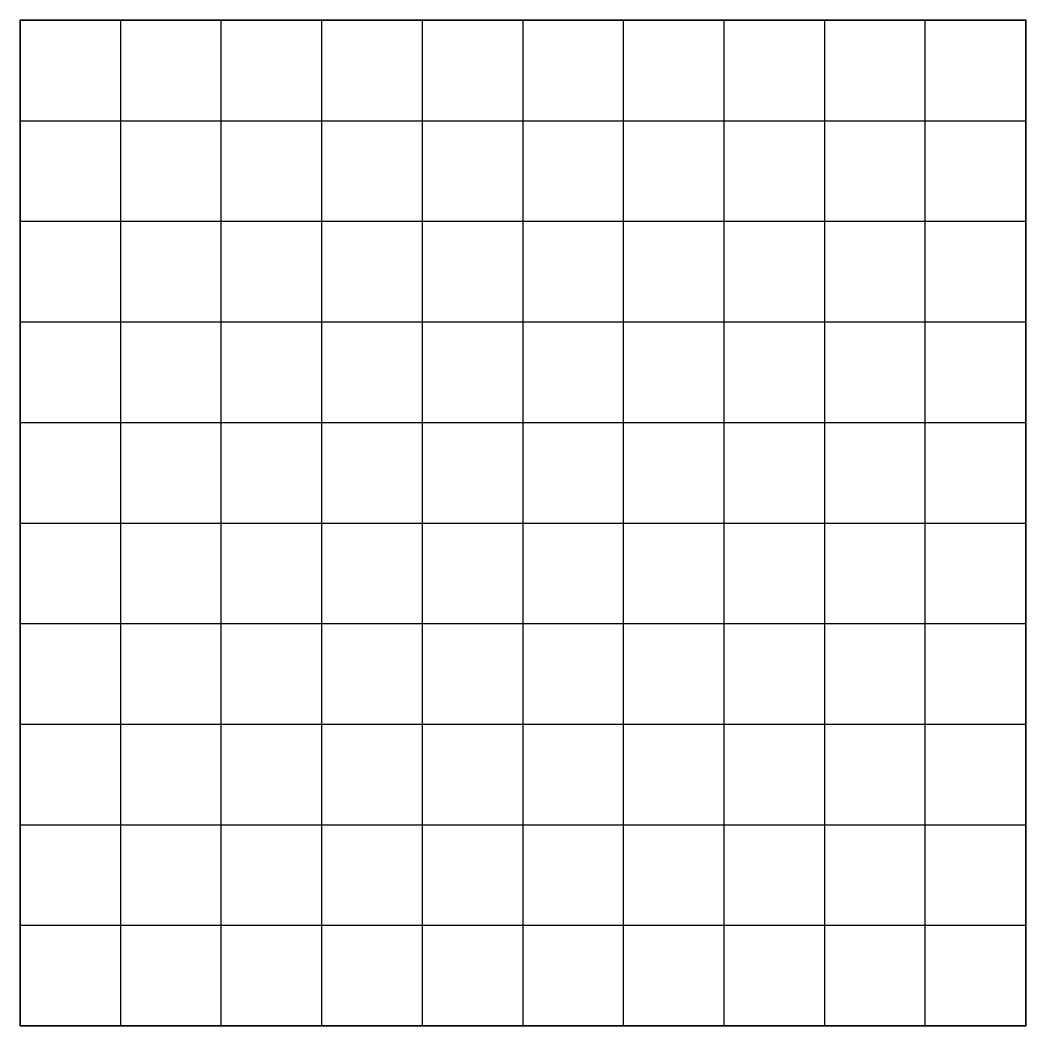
# Model space of a CAD drawing. Header units: metres. Extents: x 0 to 500, y 0 to 500.
import ezdxf

# ---------------------------------------------------------------- set-up
doc = ezdxf.new("R2010")
doc.units = ezdxf.units.M

msp = doc.modelspace()

# ---------------------------------------------------------------- linework, layer by layer
at = {"color": 8}
for p, q in [((0, 0), (0, 500)), ((0, 500), (500, 500)), ((50, 0), (50, 500)), ((100, 0), (100, 500)), ((150, 0), (150, 500)), ((200, 0), (200, 500)), ((250, 0), (250, 500)), ((300, 0), (300, 500)), ((350, 0), (350, 500)), ((400, 0), (400, 500)), ((450, 0), (450, 500)), ((500, 0), (500, 500)), ((0, 450), (500, 450)), ((0, 400), (500, 400)), ((0, 350), (500, 350)), ((0, 300), (500, 300)), ((0, 250), (500, 250)), ((0, 200), (500, 200)), ((0, 150), (500, 150)), ((0, 100), (500, 100)), ((0, 50), (500, 50)), ((0, 0), (500, 0))]:
    msp.add_line(p, q, dxfattribs=at)
at = {"color": 1, "lineweight": 35}
msp.add_lwpolyline([(0, 0), (500, 0), (500, 500), (0, 500), (0, 0)], dxfattribs=at)

doc.saveas('drawing.dxf')
